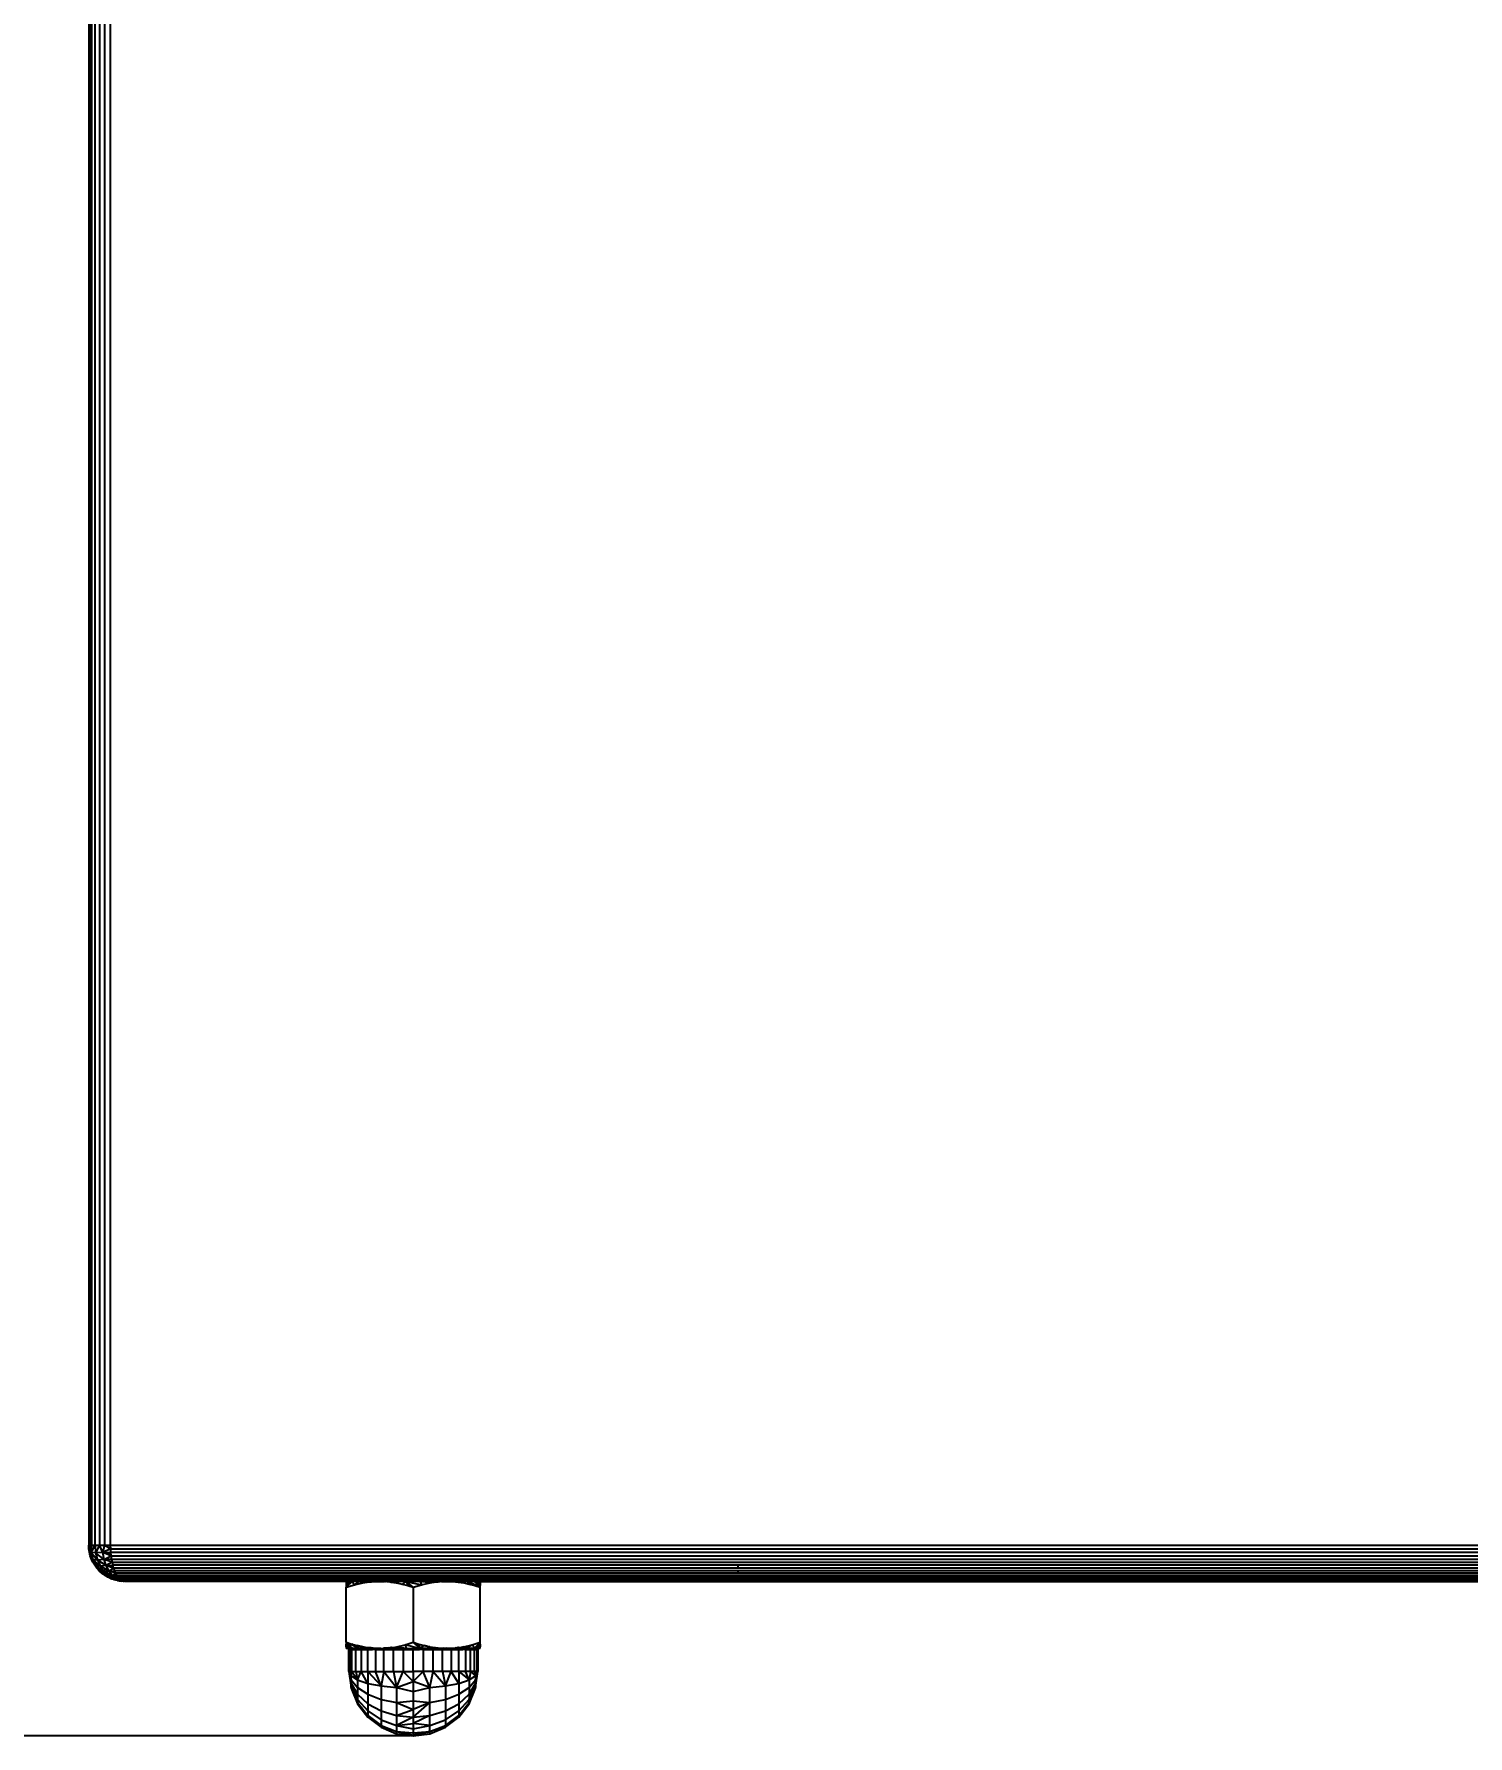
# Model space of a CAD drawing. Header units: millimetres. Extents: x 1918 to 7324, y -1954 to 2054.
# Drawn here: x 5542.1 to 5746, y -615.8 to -373.8 of the extents above; entities that cross this region are included whole.
import ezdxf

# ---------------------------------------------------------------- set-up
doc = ezdxf.new("R2010")
doc.units = ezdxf.units.MM
doc.layers.add('DIMS', color=7, linetype='Continuous')
doc.dimstyles.new('ISO-25', dxfattribs={"dimtxt": 2.5, "dimasz": 2.5, "dimexe": 1.25, "dimexo": 0.625, "dimtad": 1, "dimtxsty": 'Standard', "dimcen": 2.5, "dimadec": 0, "dimazin": 0, "dimtfac": 1, "dimtmove": 0, "dimatfit": 3, "dimfxl": 1, "dimarcsym": 0})

# ---------------------------------------------------------------- blocks, each defined once
blk = doc.blocks.new('*D13')
at = {"layer": 'Defpoints', "color": 0, "transparency": 16777216}
for p in [(5552.95, -132.26), (5265.11, -615.78), (5596.02, -615.78)]:
    blk.add_point(p, dxfattribs=at)
at = {"layer": 'DIMS', "color": 0, "lineweight": -2, "transparency": 16777216}
for p, q in [((5552.45, -132.26), (5264.61, -132.26)), ((5265.11, -172.26), (5265.11, -299.03)), ((5265.11, -575.78), (5265.11, -430.7)), ((5595.52, -615.78), (5264.61, -615.78))]:
    blk.add_line(p, q, dxfattribs=at)
at = {"layer": 'DIMS', "color": 0, "transparency": 16777216}
for points in [[(5258.44, -172.26), (5271.78, -172.26), (5265.11, -132.26)], [(5258.44, -575.78), (5271.78, -575.78), (5265.11, -615.78)]]:
    blk.add_solid(points, dxfattribs=at)
at = {"layer": 'DIMS', "color": 0, "transparency": 16777216, "insert": (5265.11, -364.87), "char_height": 55, "attachment_point": 5, "rotation": 90}
blk.add_mtext('48', dxfattribs=at)

msp = doc.modelspace()

# ---------------------------------------------------------------- linework, layer by layer
for p, q in [((5549.87, -135.34), (5549.87, -588.67)), ((5549.97, -135.34), (5549.97, -588.67)), ((5550.28, -135.34), (5550.28, -588.67)), ((5550.77, -588.67), (5550.77, -135.34)), ((5551.41, -135.34), (5551.41, -588.67)), ((5552.15, -588.67), (5552.15, -135.34)), ((5552.94, -135.34), (5552.94, -588.67)), ((5549.87, -588.67), (5549.97, -588.67)), ((5549.89, -589.17), (5549.87, -588.67)), ((5549.97, -588.67), (5549.89, -589.17)), ((5549.97, -589.67), (5549.89, -589.17)), ((5550.18, -589.69), (5549.89, -589.17)), ((5549.97, -588.67), (5550.28, -588.67)), ((5549.97, -588.67), (5550.18, -589.69)), ((5550.09, -590.16), (5549.97, -589.67)), ((5550.18, -589.69), (5549.97, -589.67)), ((5549.97, -589.67), (5550.47, -590.68)), ((5550.26, -590.63), (5550.09, -590.16)), ((5550.47, -590.68), (5550.09, -590.16)), ((5550.77, -588.67), (5550.18, -589.69)), ((5550.28, -588.67), (5550.18, -589.69)), ((5550.18, -589.69), (5550.47, -590.68)), ((5551.13, -590.77), (5550.18, -589.69)), ((5550.86, -589.75), (5550.18, -589.69)), ((5550.28, -588.67), (5550.77, -588.67)), ((5550.77, -588.67), (5551.41, -588.67)), ((5550.77, -588.67), (5550.86, -589.75)), ((5551.41, -588.67), (5550.86, -589.75)), ((5551.88, -589.69), (5550.86, -589.75)), ((5550.86, -589.75), (5551.13, -590.77)), ((5552.07, -590.68), (5550.86, -589.75)), ((5551.41, -588.67), (5552.15, -588.67)), ((5551.88, -589.69), (5551.41, -588.67)), ((5551.88, -589.69), (5552.15, -588.67)), ((5552.95, -589.17), (5551.88, -589.69)), ((5551.88, -589.69), (5552.98, -589.67)), ((5552.07, -590.68), (5551.88, -589.69)), ((5552.67, -590.01), (5551.88, -589.69)), ((5552.07, -590.68), (5553.03, -590.16)), ((5552.15, -588.67), (5552.94, -588.67)), ((5552.15, -588.67), (5552.95, -589.17)), ((5552.98, -589.67), (5552.67, -590.01)), ((5553.03, -590.16), (5552.67, -590.01)), ((5552.94, -588.67), (5946.79, -588.67)), ((5552.94, -588.67), (5552.95, -589.17)), ((5552.95, -589.17), (5946.78, -589.17)), ((5552.95, -589.17), (5552.98, -589.67)), ((5552.98, -589.67), (5946.75, -589.67)), ((5552.98, -589.67), (5553.03, -590.16)), ((5553.03, -590.16), (5946.7, -590.16)), ((5553.03, -590.16), (5553.1, -590.63)), ((5550.47, -591.09), (5550.26, -590.63)), ((5550.47, -590.68), (5550.26, -590.63)), ((5550.26, -590.63), (5550.47, -590.93)), ((5550.47, -590.68), (5550.92, -591.55)), ((5551.55, -591.66), (5550.47, -590.68)), ((5551.13, -590.77), (5550.47, -590.68)), ((5550.47, -591.09), (5550.47, -590.93)), ((5550.47, -590.93), (5550.92, -591.55)), ((5550.73, -591.52), (5550.47, -591.09)), ((5550.47, -591.09), (5550.92, -591.55)), ((5550.73, -591.52), (5550.92, -591.55)), ((5551.03, -591.92), (5550.73, -591.52)), ((5550.99, -591.77), (5550.73, -591.52)), ((5550.99, -591.77), (5550.92, -591.55)), ((5550.92, -591.55), (5551.55, -592.34)), ((5552.1, -592.43), (5550.92, -591.55)), ((5551.55, -591.66), (5550.92, -591.55)), ((5551.55, -592.34), (5550.99, -591.77)), ((5551.03, -591.92), (5551.55, -592.34)), ((5551.37, -592.29), (5551.03, -591.92)), ((5552.07, -590.68), (5551.13, -590.77)), ((5551.13, -590.77), (5551.55, -591.66)), ((5552.36, -591.55), (5551.13, -590.77)), ((5551.74, -592.63), (5551.37, -592.29)), ((5551.55, -592.34), (5551.37, -592.29)), ((5551.37, -592.29), (5551.65, -592.5)), ((5552.36, -591.55), (5551.55, -591.66)), ((5551.55, -591.66), (5552.1, -592.43)), ((5552.22, -592.03), (5551.55, -591.66)), ((5552.31, -592.97), (5551.55, -592.34)), ((5552.1, -592.43), (5551.55, -592.34)), ((5552.21, -592.72), (5551.55, -592.34)), ((5551.74, -592.63), (5551.65, -592.5)), ((5551.65, -592.5), (5552.31, -592.97)), ((5552.15, -592.93), (5551.74, -592.63)), ((5551.74, -592.63), (5552.31, -592.97)), ((5553.1, -590.63), (5552.07, -590.68)), ((5552.36, -591.55), (5552.07, -590.68)), ((5553.19, -591.09), (5552.07, -590.68)), ((5552.1, -592.43), (5552.22, -592.03)), ((5552.77, -592.34), (5552.1, -592.43)), ((5552.1, -592.43), (5552.76, -593.04)), ((5552.76, -592.74), (5552.1, -592.43)), ((5552.31, -592.97), (5552.21, -592.72)), ((5552.76, -593.04), (5552.21, -592.72)), ((5552.77, -592.34), (5552.22, -592.03)), ((5553.19, -591.09), (5552.36, -591.55)), ((5552.36, -591.55), (5553.29, -591.52)), ((5552.77, -592.34), (5552.36, -591.55)), ((5553.1, -591.81), (5552.36, -591.55)), ((5552.76, -593.04), (5552.76, -592.74)), ((5553.26, -592.97), (5552.76, -592.74)), ((5552.77, -592.34), (5553.41, -591.92)), ((5552.77, -592.34), (5553.54, -592.29)), ((5553.26, -592.97), (5552.77, -592.34)), ((5553.44, -592.55), (5552.77, -592.34)), ((5553.1, -590.63), (5946.63, -590.63)), ((5553.1, -590.63), (5553.19, -591.09)), ((5553.1, -591.81), (5553.29, -591.52)), ((5553.41, -591.92), (5553.1, -591.81)), ((5553.19, -591.09), (5946.55, -591.09)), ((5553.19, -591.09), (5553.29, -591.52)), ((5553.69, -592.63), (5553.26, -592.97)), ((5553.41, -591.92), (5553.29, -591.52)), ((5642.17, -591.52), (5553.29, -591.52)), ((5553.41, -591.92), (5553.54, -592.29)), ((5642.17, -591.92), (5553.41, -591.92)), ((5553.54, -592.29), (5553.44, -592.55)), ((5553.69, -592.63), (5553.44, -592.55)), ((5553.69, -592.63), (5553.54, -592.29)), ((5642.17, -592.29), (5553.54, -592.29)), ((5553.69, -592.63), (5553.86, -592.93)), ((5642.17, -592.63), (5553.69, -592.63)), ((5642.17, -591.52), (5642.17, -591.92)), ((5857.56, -591.52), (5642.17, -591.52)), ((5857.56, -591.92), (5642.17, -591.92)), ((5642.17, -592.29), (5642.17, -592.63)), ((5857.56, -592.29), (5642.17, -592.29)), ((5857.56, -592.63), (5642.17, -592.63)), ((5552.58, -593.19), (5552.15, -592.93)), ((5552.31, -592.97), (5552.15, -592.93)), ((5552.15, -592.93), (5552.43, -593.07)), ((5552.31, -592.97), (5553.16, -593.43)), ((5553.47, -593.46), (5552.31, -592.97)), ((5552.76, -593.04), (5552.31, -592.97)), ((5552.43, -593.07), (5552.58, -593.19)), ((5552.43, -593.07), (5553.16, -593.43)), ((5553.16, -593.43), (5552.58, -593.19)), ((5553.03, -593.41), (5552.58, -593.19)), ((5553.26, -592.97), (5552.76, -593.04)), ((5552.76, -593.04), (5553.47, -593.46)), ((5553.39, -593.27), (5552.76, -593.04)), ((5553.03, -593.41), (5553.16, -593.43)), ((5553.16, -593.43), (5553.47, -593.46)), ((5553.51, -593.58), (5553.16, -593.43)), ((5553.99, -593.7), (5553.16, -593.43)), ((5553.82, -593.61), (5553.16, -593.43)), ((5553.26, -592.97), (5553.86, -592.93)), ((5553.81, -593.43), (5553.26, -592.97)), ((5553.26, -592.97), (5553.84, -593.14)), ((5553.47, -593.46), (5553.39, -593.27)), ((5553.81, -593.43), (5553.39, -593.27)), ((5553.47, -593.46), (5553.81, -593.43)), ((5553.47, -593.46), (5554.23, -593.71)), ((5554.1, -593.63), (5553.47, -593.46)), ((5553.82, -593.61), (5553.47, -593.46)), ((5553.99, -593.7), (5553.51, -593.58)), ((5553.84, -593.14), (5553.81, -593.43)), ((5554.03, -593.19), (5553.81, -593.43)), ((5553.81, -593.43), (5554.21, -593.41)), ((5553.81, -593.43), (5554.39, -593.7)), ((5554.4, -593.58), (5553.81, -593.43)), ((5554.1, -593.63), (5553.81, -593.43)), ((5554.23, -593.71), (5553.82, -593.61)), ((5553.99, -593.7), (5553.82, -593.61)), ((5553.86, -592.93), (5553.84, -593.14)), ((5553.84, -593.14), (5554.03, -593.19)), ((5554.03, -593.19), (5553.86, -592.93)), ((5553.86, -592.93), (5642.17, -592.93)), ((5553.99, -593.7), (5554.06, -593.7)), ((5554.03, -593.19), (5554.21, -593.41)), ((5642.17, -593.19), (5554.03, -593.19)), ((5554.06, -593.7), (5554.23, -593.71)), ((5554.23, -593.71), (5554.1, -593.63)), ((5554.39, -593.7), (5554.1, -593.63)), ((5554.4, -593.58), (5554.21, -593.41)), ((5554.21, -593.41), (5642.17, -593.41)), ((5554.23, -593.71), (5554.39, -593.7)), ((5554.23, -593.71), (5554.49, -593.77)), ((5554.39, -593.7), (5554.4, -593.58)), ((5554.39, -593.7), (5554.6, -593.7)), ((5554.39, -593.7), (5554.77, -593.76)), ((5554.6, -593.7), (5554.4, -593.58)), ((5554.4, -593.58), (5642.17, -593.58)), ((5554.77, -593.76), (5554.49, -593.77)), ((5554.77, -593.76), (5554.6, -593.7)), ((5554.6, -593.7), (5642.17, -593.7)), ((5554.79, -593.77), (5554.77, -593.76)), ((5554.79, -593.77), (5554.89, -593.77)), ((5555, -593.8), (5554.89, -593.77)), ((5586.49, -593.8), (5555, -593.8)), ((5586.49, -593.8), (5586.49, -593.82)), ((5586.7, -593.8), (5586.49, -593.9)), ((5586.7, -593.8), (5586.49, -593.82)), ((5586.7, -593.8), (5586.49, -593.8)), ((5586.7, -593.8), (5586.49, -594.03)), ((5586.7, -593.8), (5586.49, -594.2)), ((5587.32, -593.8), (5586.49, -594.2)), ((5587.32, -593.8), (5586.49, -594.41)), ((5587.32, -593.8), (5586.49, -594.65)), ((5586.49, -593.9), (5586.49, -593.82)), ((5586.49, -593.9), (5586.49, -594.03)), ((5586.49, -594.03), (5586.49, -594.2)), ((5586.49, -594.2), (5586.49, -594.41)), ((5586.49, -594.65), (5587.67, -594.3)), ((5586.49, -594.41), (5586.49, -594.65)), ((5586.49, -602.47), (5586.49, -594.65)), ((5587.32, -593.8), (5586.7, -593.8)), ((5588.31, -593.8), (5587.32, -593.8)), ((5587.32, -593.8), (5587.67, -594.3)), ((5587.67, -594.3), (5588.31, -593.8)), ((5587.67, -594.3), (5588.85, -594.03)), ((5589.65, -593.8), (5588.31, -593.8)), ((5588.85, -594.03), (5588.31, -593.8)), ((5589.65, -593.8), (5588.85, -594.03)), ((5588.85, -594.03), (5589.45, -593.93)), ((5589.65, -593.8), (5589.45, -593.93)), ((5589.45, -593.93), (5590.05, -593.86)), ((5589.65, -593.8), (5590.05, -593.86)), ((5590.16, -593.83), (5589.65, -593.8)), ((5590.05, -593.86), (5590.16, -593.83)), ((5590.16, -593.83), (5590.2, -593.82)), ((5590.16, -593.83), (5590.23, -593.83)), ((5590.2, -593.82), (5590.23, -593.8)), ((5590.23, -593.83), (5590.2, -593.82)), ((5590.23, -593.8), (5590.45, -593.8)), ((5590.23, -593.83), (5590.32, -593.84)), ((5590.32, -593.84), (5590.34, -593.83)), ((5590.45, -593.82), (5590.34, -593.83)), ((5590.45, -593.8), (5590.45, -593.82)), ((5590.53, -593.82), (5590.45, -593.82)), ((5590.53, -593.82), (5590.66, -593.81)), ((5590.66, -593.81), (5590.8, -593.8)), ((5590.8, -593.8), (5591.88, -593.8)), ((5591.99, -593.82), (5591.88, -593.8)), ((5591.99, -593.82), (5592.07, -593.82)), ((5592.2, -593.84), (5592.07, -593.82)), ((5592.27, -593.82), (5592.2, -593.84)), ((5592.27, -593.82), (5592.58, -593.8)), ((5592.47, -593.86), (5592.27, -593.82)), ((5592.58, -593.83), (5592.47, -593.86)), ((5592.74, -593.89), (5592.47, -593.86)), ((5592.58, -593.8), (5592.81, -593.82)), ((5592.58, -593.83), (5592.81, -593.82)), ((5592.74, -593.89), (5592.87, -593.9)), ((5592.81, -593.82), (5593.05, -593.81)), ((5593.05, -593.81), (5592.87, -593.9)), ((5592.87, -593.9), (5593.66, -594.03)), ((5593.08, -593.8), (5593.05, -593.81)), ((5595.03, -593.8), (5593.08, -593.8)), ((5593.08, -593.8), (5593.66, -594.03)), ((5593.08, -593.8), (5593.8, -594)), ((5593.66, -594.03), (5593.8, -594)), ((5593.66, -594.03), (5594.45, -594.2)), ((5593.8, -594), (5594.45, -594.2)), ((5595.03, -593.8), (5594.45, -594.2)), ((5594.45, -594.2), (5595.24, -594.4)), ((5597.02, -593.8), (5595.03, -593.8)), ((5596.02, -594.65), (5595.03, -593.8)), ((5595.03, -593.8), (5597.19, -594.3)), ((5595.03, -593.8), (5595.24, -594.4)), ((5595.24, -594.4), (5596.02, -594.65)), ((5596.02, -594.65), (5597.19, -594.3)), ((5596.02, -594.65), (5596.02, -602.47)), ((5597.02, -593.8), (5597.19, -594.3)), ((5598.38, -594.03), (5597.02, -593.8)), ((5598.93, -593.81), (5597.02, -593.8)), ((5597.19, -594.3), (5598.38, -594.03)), ((5598.38, -594.03), (5598.93, -593.81)), ((5598.38, -594.03), (5598.97, -593.93)), ((5598.93, -593.81), (5598.97, -593.81)), ((5598.97, -593.81), (5598.97, -593.93)), ((5599.23, -593.82), (5598.97, -593.81)), ((5598.97, -593.93), (5599.57, -593.86)), ((5599.23, -593.82), (5599.47, -593.8)), ((5599.23, -593.82), (5599.47, -593.83)), ((5599.47, -593.8), (5599.73, -593.82)), ((5599.47, -593.83), (5599.57, -593.86)), ((5599.57, -593.86), (5599.73, -593.82)), ((5599.73, -593.82), (5599.85, -593.84)), ((5599.91, -593.82), (5599.85, -593.84)), ((5599.98, -593.82), (5599.91, -593.82)), ((5600.05, -593.82), (5599.98, -593.82)), ((5600.05, -593.82), (5600.12, -593.8)), ((5600.12, -593.8), (5600.17, -593.8)), ((5600.17, -593.8), (5601.24, -593.8)), ((5601.24, -593.8), (5601.39, -593.81)), ((5601.39, -593.81), (5601.45, -593.82)), ((5601.45, -593.82), (5601.59, -593.82)), ((5601.81, -593.8), (5601.59, -593.82)), ((5601.59, -593.82), (5601.6, -593.8)), ((5601.59, -593.82), (5602.39, -593.9)), ((5601.6, -593.8), (5601.81, -593.8)), ((5601.81, -593.8), (5601.85, -593.81)), ((5602.4, -593.8), (5601.85, -593.81)), ((5602.4, -593.8), (5602.39, -593.9)), ((5602.39, -593.9), (5603.19, -594.03)), ((5603.19, -594.03), (5602.4, -593.8)), ((5603.73, -593.8), (5602.4, -593.8)), ((5602.4, -593.8), (5603.24, -594.01)), ((5603.19, -594.03), (5603.24, -594.01)), ((5603.19, -594.03), (5603.98, -594.19)), ((5603.24, -594.01), (5603.98, -594.19)), ((5604.72, -593.8), (5603.73, -593.8)), ((5603.73, -593.8), (5603.98, -594.19)), ((5603.73, -593.8), (5604.77, -594.4)), ((5605.55, -594.65), (5603.73, -593.8)), ((5603.98, -594.19), (5604.77, -594.4)), ((5605.34, -593.8), (5604.72, -593.8)), ((5604.72, -593.8), (5605.55, -594.2)), ((5605.55, -594.65), (5604.72, -593.8)), ((5604.72, -593.8), (5605.55, -594.41)), ((5605.45, -594), (5604.72, -593.8)), ((5604.77, -594.4), (5605.55, -594.65)), ((5605.55, -593.8), (5605.34, -593.8)), ((5605.34, -593.8), (5605.55, -593.82)), ((5605.34, -593.8), (5605.55, -593.9)), ((5605.55, -594.03), (5605.34, -593.8)), ((5605.45, -594), (5605.55, -594.2)), ((5605.55, -594.03), (5605.45, -594)), ((5605.55, -593.82), (5605.55, -593.8)), ((5605.55, -593.8), (5642.17, -593.8)), ((5642.17, -593.8), (5605.55, -593.82)), ((5605.55, -593.82), (5605.55, -593.9)), ((5605.55, -594.03), (5605.55, -593.9)), ((5605.55, -594.03), (5605.55, -594.2)), ((5605.55, -594.2), (5605.55, -594.41)), ((5605.55, -594.65), (5605.55, -594.41)), ((5605.55, -602.47), (5605.55, -594.65)), ((5642.17, -592.93), (5642.17, -593.19)), ((5642.17, -592.93), (5857.56, -592.93)), ((5857.56, -593.19), (5642.17, -593.19)), ((5642.17, -593.41), (5642.17, -593.58)), ((5642.17, -593.41), (5857.56, -593.41)), ((5642.17, -593.58), (5642.17, -593.7)), ((5642.17, -593.58), (5857.56, -593.58)), ((5642.17, -593.7), (5642.17, -593.8)), ((5642.17, -593.7), (5857.56, -593.7)), ((5642.17, -593.8), (5857.56, -593.8)), ((5586.49, -602.47), (5586.49, -602.72)), ((5587.32, -603.32), (5586.49, -602.47)), ((5586.49, -602.47), (5588.31, -603.32)), ((5586.49, -602.47), (5587.28, -602.72)), ((5587.32, -603.32), (5586.49, -602.72)), ((5586.49, -602.92), (5586.49, -602.72)), ((5587.32, -603.32), (5586.49, -602.92)), ((5586.49, -603.1), (5586.49, -602.92)), ((5586.49, -603.1), (5586.49, -603.22)), ((5586.71, -603.33), (5586.49, -603.1)), ((5586.49, -603.1), (5587.32, -603.32)), ((5586.49, -603.22), (5586.49, -603.3)), ((5586.71, -603.33), (5586.49, -603.22)), ((5586.49, -603.3), (5586.49, -603.32)), ((5586.71, -603.33), (5586.49, -603.3)), ((5586.49, -603.32), (5586.71, -603.33)), ((5586.76, -603.32), (5586.71, -603.33)), ((5586.76, -603.32), (5586.81, -603.38)), ((5586.76, -603.32), (5586.8, -603.32)), ((5586.86, -603.33), (5586.8, -603.32)), ((5586.81, -603.38), (5587.12, -603.38)), ((5586.81, -603.38), (5586.84, -603.42)), ((5586.81, -603.38), (5587.15, -603.41)), ((5586.84, -603.42), (5587.15, -603.41)), ((5586.84, -603.42), (5587.17, -603.45)), ((5586.84, -603.42), (5586.86, -603.47)), ((5586.86, -603.33), (5586.99, -603.33)), ((5586.86, -603.47), (5587.17, -603.45)), ((5586.86, -603.47), (5586.88, -603.5)), ((5586.86, -606.62), (5586.88, -603.5)), ((5586.97, -606.62), (5586.88, -603.5)), ((5586.97, -603.5), (5586.88, -603.5)), ((5586.97, -603.5), (5587.01, -603.49)), ((5586.97, -603.5), (5586.97, -606.62)), ((5586.99, -603.33), (5587.05, -603.33)), ((5587.17, -603.45), (5587.01, -603.49)), ((5587.01, -603.49), (5587.31, -603.5)), ((5587.09, -603.35), (5587.05, -603.33)), ((5587.14, -603.32), (5587.09, -603.35)), ((5587.12, -603.38), (5587.09, -603.35)), ((5588.04, -603.38), (5587.12, -603.38)), ((5587.15, -603.41), (5587.12, -603.38)), ((5587.14, -603.32), (5587.32, -603.32)), ((5588.07, -603.41), (5587.15, -603.41)), ((5587.17, -603.45), (5587.15, -603.41)), ((5587.17, -603.45), (5588.08, -603.45)), ((5587.17, -603.45), (5587.87, -603.5)), ((5587.31, -603.5), (5587.17, -603.45)), ((5588.31, -603.32), (5587.28, -602.72)), ((5587.28, -602.72), (5588.06, -602.93)), ((5587.31, -606.62), (5587.31, -603.5)), ((5587.4, -603.5), (5587.31, -603.5)), ((5587.32, -603.32), (5587.92, -603.32)), ((5587.4, -603.5), (5587.87, -603.5)), ((5587.86, -606.62), (5587.87, -603.5)), ((5587.87, -603.5), (5588.08, -603.45)), ((5587.87, -603.5), (5588.61, -603.5)), ((5587.92, -603.32), (5587.98, -603.33)), ((5588.01, -603.35), (5587.98, -603.33)), ((5588.01, -603.35), (5588.31, -603.32)), ((5588.04, -603.38), (5588.01, -603.35)), ((5589.51, -603.38), (5588.04, -603.38)), ((5588.07, -603.41), (5588.04, -603.38)), ((5588.06, -602.93), (5588.85, -603.09)), ((5589.65, -603.32), (5588.06, -602.93)), ((5588.31, -603.32), (5588.06, -602.93)), ((5588.07, -603.41), (5589.53, -603.41)), ((5588.08, -603.45), (5588.07, -603.41)), ((5588.08, -603.45), (5589.54, -603.45)), ((5588.61, -603.5), (5588.08, -603.45)), ((5588.08, -603.45), (5588.97, -603.48)), ((5588.31, -603.32), (5588.47, -603.32)), ((5588.85, -603.33), (5588.47, -603.32)), ((5588.61, -603.5), (5588.97, -603.48)), ((5588.61, -603.5), (5588.61, -606.62)), ((5588.85, -603.09), (5589.65, -603.32)), ((5588.85, -603.09), (5589.65, -603.22)), ((5588.85, -603.33), (5589.42, -603.32)), ((5588.97, -603.48), (5589.54, -603.45)), ((5588.97, -603.48), (5589.54, -603.5)), ((5589.45, -603.33), (5589.42, -603.32)), ((5589.48, -603.35), (5589.45, -603.33)), ((5589.48, -603.35), (5589.65, -603.32)), ((5589.51, -603.38), (5589.48, -603.35)), ((5589.51, -603.38), (5591.42, -603.38)), ((5589.53, -603.41), (5589.51, -603.38)), ((5591.43, -603.41), (5589.53, -603.41)), ((5589.54, -603.45), (5589.53, -603.41)), ((5589.54, -603.45), (5591.44, -603.45)), ((5589.54, -603.5), (5589.54, -603.45)), ((5590.24, -603.48), (5589.54, -603.45)), ((5589.54, -603.5), (5590.24, -603.48)), ((5589.54, -606.62), (5589.54, -603.5)), ((5589.65, -603.32), (5589.65, -603.22)), ((5589.65, -603.22), (5589.77, -603.23)), ((5589.65, -603.32), (5590.05, -603.26)), ((5589.65, -603.32), (5590.32, -603.28)), ((5589.65, -603.32), (5590.53, -603.32)), ((5590.05, -603.26), (5589.77, -603.23)), ((5590.32, -603.28), (5590.05, -603.26)), ((5591.44, -603.45), (5590.24, -603.48)), ((5590.64, -603.5), (5590.24, -603.48)), ((5590.32, -603.28), (5590.45, -603.3)), ((5590.45, -603.3), (5590.53, -603.32)), ((5590.53, -603.32), (5591.26, -603.32)), ((5590.64, -603.5), (5591.44, -603.45)), ((5590.64, -603.5), (5590.64, -606.62)), ((5590.64, -603.5), (5591.86, -603.5)), ((5591.26, -603.32), (5591.38, -603.33)), ((5591.4, -603.35), (5591.38, -603.33)), ((5591.4, -603.35), (5591.78, -603.32)), ((5591.42, -603.38), (5591.4, -603.35)), ((5593.64, -603.38), (5591.42, -603.38)), ((5591.43, -603.41), (5591.42, -603.38)), ((5591.43, -603.41), (5593.64, -603.41)), ((5591.44, -603.45), (5591.43, -603.41)), ((5591.44, -603.45), (5593.65, -603.45)), ((5591.86, -603.5), (5591.44, -603.45)), ((5591.87, -603.31), (5591.78, -603.32)), ((5591.86, -606.62), (5591.86, -603.5)), ((5591.86, -603.5), (5593.19, -603.5)), ((5591.99, -603.3), (5591.87, -603.31)), ((5592.07, -603.3), (5591.99, -603.3)), ((5592.2, -603.28), (5592.07, -603.3)), ((5592.2, -603.28), (5592.47, -603.26)), ((5593.08, -603.32), (5592.2, -603.28)), ((5592.47, -603.26), (5592.74, -603.23)), ((5593.08, -603.32), (5592.47, -603.26)), ((5592.87, -603.22), (5592.74, -603.23)), ((5592.95, -603.21), (5592.87, -603.22)), ((5593.08, -603.32), (5592.87, -603.22)), ((5592.95, -603.21), (5593.07, -603.19)), ((5593.07, -603.19), (5593.67, -603.09)), ((5593.08, -603.32), (5593.07, -603.19)), ((5593.08, -603.32), (5593.14, -603.32)), ((5593.14, -603.32), (5593.67, -603.09)), ((5593.62, -603.33), (5593.14, -603.32)), ((5593.19, -603.5), (5593.65, -603.45)), ((5593.19, -606.62), (5593.19, -603.5)), ((5593.19, -603.5), (5594.59, -603.5)), ((5594.56, -603.32), (5593.62, -603.33)), ((5593.64, -603.38), (5593.62, -603.33)), ((5596.02, -603.38), (5593.64, -603.38)), ((5593.64, -603.41), (5593.64, -603.38)), ((5593.64, -603.41), (5596.02, -603.41)), ((5593.65, -603.45), (5593.64, -603.41)), ((5593.65, -603.45), (5596.02, -603.45)), ((5594.59, -603.5), (5593.65, -603.45)), ((5593.65, -603.45), (5595.13, -603.48)), ((5593.67, -603.09), (5594.85, -602.82)), ((5593.67, -603.09), (5595.03, -603.32)), ((5594.56, -603.32), (5595.03, -603.32)), ((5594.59, -603.5), (5595.13, -603.48)), ((5594.59, -603.5), (5594.59, -606.62)), ((5594.85, -602.82), (5596.02, -602.47)), ((5594.85, -602.82), (5595.03, -603.32)), ((5596.93, -603.33), (5594.85, -602.82)), ((5595.03, -603.32), (5596.02, -603.35)), ((5595.13, -603.48), (5596.02, -603.45)), ((5595.13, -603.48), (5596.02, -603.5)), ((5597.02, -603.32), (5596.02, -602.47)), ((5596.02, -602.47), (5596.8, -602.72)), ((5596.93, -603.33), (5596.02, -603.35)), ((5596.02, -603.38), (5596.02, -603.35)), ((5598.41, -603.38), (5596.02, -603.38)), ((5596.02, -603.41), (5596.02, -603.38)), ((5596.02, -603.41), (5598.4, -603.41)), ((5596.02, -603.45), (5596.02, -603.41)), ((5596.02, -603.45), (5598.39, -603.45)), ((5596.02, -603.5), (5596.02, -603.45)), ((5596.91, -603.48), (5596.02, -603.45)), ((5596.02, -603.5), (5596.91, -603.48)), ((5596.02, -606.62), (5596.02, -603.5)), ((5597.02, -603.32), (5596.8, -602.72)), ((5596.8, -602.72), (5597.59, -602.92)), ((5598.39, -603.45), (5596.91, -603.48)), ((5597.45, -603.5), (5596.91, -603.48)), ((5597.02, -603.32), (5596.93, -603.33)), ((5597.02, -603.32), (5597.59, -602.92)), ((5597.02, -603.32), (5597.3, -603.32)), ((5597.3, -603.32), (5597.48, -603.32)), ((5597.45, -603.5), (5598.39, -603.45)), ((5597.45, -603.5), (5597.45, -606.62)), ((5597.45, -603.5), (5598.85, -603.5)), ((5598.43, -603.33), (5597.48, -603.32)), ((5597.59, -602.92), (5598.38, -603.09)), ((5598.25, -603.12), (5597.59, -602.92)), ((5598.38, -603.09), (5598.25, -603.12)), ((5598.86, -603.32), (5598.25, -603.12)), ((5598.38, -603.09), (5599.17, -603.22)), ((5598.38, -603.09), (5598.86, -603.32)), ((5598.39, -603.45), (5598.4, -603.41)), ((5598.39, -603.45), (5600.6, -603.45)), ((5598.85, -603.5), (5598.39, -603.45)), ((5598.4, -603.41), (5598.41, -603.38)), ((5600.61, -603.41), (5598.4, -603.41)), ((5598.41, -603.38), (5598.43, -603.33)), ((5600.63, -603.37), (5598.41, -603.38)), ((5598.43, -603.33), (5598.54, -603.33)), ((5598.86, -603.32), (5598.54, -603.33)), ((5598.85, -606.62), (5598.85, -603.5)), ((5598.85, -603.5), (5600.18, -603.5)), ((5598.91, -603.32), (5598.86, -603.32)), ((5598.91, -603.32), (5598.97, -603.32)), ((5598.97, -603.32), (5599.17, -603.22)), ((5598.97, -603.32), (5599.98, -603.3)), ((5598.97, -603.32), (5600.26, -603.32)), ((5599.17, -603.22), (5599.98, -603.3)), ((5599.98, -603.3), (5600.26, -603.32)), ((5600.18, -603.5), (5600.6, -603.45)), ((5600.18, -606.62), (5600.18, -603.5)), ((5600.18, -603.5), (5601.41, -603.5)), ((5600.65, -603.35), (5600.26, -603.32)), ((5600.6, -603.45), (5600.61, -603.41)), ((5600.6, -603.45), (5602.5, -603.45)), ((5601.41, -603.5), (5600.6, -603.45)), ((5600.6, -603.45), (5601.81, -603.48)), ((5600.61, -603.41), (5600.63, -603.37)), ((5602.51, -603.41), (5600.61, -603.41)), ((5600.63, -603.37), (5600.65, -603.35)), ((5602.53, -603.37), (5600.63, -603.37)), ((5600.65, -603.35), (5600.67, -603.33)), ((5600.78, -603.32), (5600.67, -603.33)), ((5600.78, -603.32), (5601.39, -603.31)), ((5601.39, -603.31), (5601.51, -603.32)), ((5601.41, -603.5), (5601.81, -603.48)), ((5601.41, -603.5), (5601.41, -606.62)), ((5601.51, -603.32), (5602, -603.26)), ((5601.51, -603.32), (5601.91, -603.33)), ((5601.81, -603.48), (5602.5, -603.45)), ((5601.81, -603.48), (5602.5, -603.5)), ((5601.91, -603.33), (5602.4, -603.32)), ((5602, -603.26), (5602.27, -603.23)), ((5602.4, -603.32), (5602, -603.26)), ((5602.39, -603.22), (5602.27, -603.23)), ((5602.47, -603.21), (5602.39, -603.22)), ((5602.4, -603.32), (5602.39, -603.22)), ((5603.19, -603.09), (5602.4, -603.32)), ((5602.4, -603.32), (5602.6, -603.19)), ((5602.4, -603.32), (5602.56, -603.35)), ((5602.47, -603.21), (5602.6, -603.19)), ((5602.5, -603.45), (5602.51, -603.41)), ((5602.5, -603.45), (5603.96, -603.45)), ((5602.5, -603.5), (5602.5, -603.45)), ((5603.07, -603.48), (5602.5, -603.45)), ((5602.5, -603.5), (5603.07, -603.48)), ((5602.5, -606.62), (5602.5, -603.5)), ((5602.51, -603.41), (5602.53, -603.37)), ((5603.97, -603.41), (5602.51, -603.41)), ((5602.53, -603.37), (5602.56, -603.35)), ((5602.53, -603.37), (5604, -603.37)), ((5602.56, -603.35), (5602.62, -603.32)), ((5602.56, -603.35), (5602.59, -603.33)), ((5602.59, -603.33), (5602.62, -603.32)), ((5602.6, -603.19), (5603.19, -603.09)), ((5603.19, -603.33), (5602.62, -603.32)), ((5603.96, -603.45), (5603.07, -603.48)), ((5603.43, -603.5), (5603.07, -603.48)), ((5603.19, -603.09), (5604.38, -602.82)), ((5603.19, -603.09), (5603.73, -603.32)), ((5603.57, -603.32), (5603.19, -603.33)), ((5603.43, -603.5), (5603.96, -603.45)), ((5603.43, -603.5), (5603.43, -606.62)), ((5603.43, -603.5), (5604.18, -603.5)), ((5603.73, -603.32), (5603.57, -603.32)), ((5603.73, -603.32), (5604.38, -602.82)), ((5603.73, -603.32), (5604.03, -603.35)), ((5603.96, -603.45), (5603.97, -603.41)), ((5603.96, -603.45), (5604.87, -603.45)), ((5604.18, -603.5), (5603.96, -603.45)), ((5603.97, -603.41), (5604, -603.37)), ((5604.89, -603.41), (5603.97, -603.41)), ((5604, -603.37), (5604.03, -603.35)), ((5604, -603.37), (5604.92, -603.37)), ((5604.03, -603.35), (5604.07, -603.33)), ((5604.34, -603.32), (5604.07, -603.33)), ((5604.18, -606.62), (5604.18, -603.5)), ((5604.18, -603.5), (5604.73, -603.5)), ((5604.34, -603.32), (5604.72, -603.32)), ((5604.38, -602.82), (5605.55, -602.47)), ((5604.72, -603.32), (5604.38, -602.82)), ((5605.55, -602.47), (5604.72, -603.32)), ((5604.72, -603.32), (5605.55, -602.72)), ((5604.72, -603.32), (5605.55, -602.92)), ((5604.72, -603.32), (5604.9, -603.32)), ((5604.73, -603.5), (5604.87, -603.45)), ((5604.73, -606.62), (5604.73, -603.5)), ((5604.73, -603.5), (5605.07, -603.5)), ((5604.87, -603.45), (5604.89, -603.41)), ((5605.2, -603.42), (5604.87, -603.45)), ((5605.07, -603.5), (5604.87, -603.45)), ((5605.18, -603.47), (5604.87, -603.45)), ((5604.89, -603.41), (5604.92, -603.37)), ((5605.23, -603.37), (5604.89, -603.41)), ((5605.2, -603.42), (5604.89, -603.41)), ((5604.95, -603.35), (5604.9, -603.32)), ((5604.92, -603.37), (5604.95, -603.35)), ((5604.92, -603.37), (5605.23, -603.37)), ((5604.95, -603.35), (5604.99, -603.33)), ((5605.24, -603.32), (5604.99, -603.33)), ((5605.23, -603.37), (5604.99, -603.33)), ((5605.07, -603.5), (5605.18, -603.47)), ((5605.07, -603.5), (5605.07, -606.62)), ((5605.18, -603.47), (5605.2, -603.42)), ((5605.18, -603.47), (5605.18, -606.62)), ((5605.2, -603.42), (5605.23, -603.37)), ((5605.23, -603.37), (5605.3, -603.33)), ((5605.3, -603.33), (5605.24, -603.32)), ((5605.3, -603.33), (5605.36, -603.32)), ((5605.36, -603.32), (5605.55, -602.92)), ((5605.55, -603.09), (5605.36, -603.32)), ((5605.36, -603.32), (5605.55, -603.22)), ((5605.36, -603.32), (5605.55, -603.3)), ((5605.36, -603.32), (5605.55, -603.32)), ((5605.55, -602.72), (5605.55, -602.47)), ((5605.55, -602.72), (5605.55, -602.92)), ((5605.55, -602.92), (5605.55, -603.09)), ((5605.55, -603.22), (5605.55, -603.09)), ((5605.55, -603.3), (5605.55, -603.22)), ((5605.55, -603.32), (5605.55, -603.3)), ((5586.86, -606.62), (5587.17, -608.91)), ((5586.86, -606.62), (5587.17, -608.67)), ((5586.86, -606.62), (5587.17, -608.3)), ((5586.86, -606.62), (5587.17, -607.81)), ((5586.86, -606.62), (5587.17, -607.23)), ((5586.86, -606.62), (5586.97, -606.62)), ((5586.97, -606.62), (5587.31, -606.62)), ((5587.17, -607.23), (5586.97, -606.62)), ((5587.17, -607.23), (5587.31, -606.62)), ((5587.17, -607.81), (5587.17, -607.23)), ((5587.17, -607.23), (5588.09, -607.81)), ((5587.31, -606.62), (5588.09, -607.81)), ((5587.31, -606.62), (5587.86, -606.62)), ((5587.86, -606.62), (5588.09, -607.81)), ((5587.86, -606.62), (5588.61, -606.62)), ((5588.09, -607.81), (5588.61, -606.62)), ((5588.61, -606.62), (5589.54, -606.62)), ((5589.54, -608.3), (5588.61, -606.62)), ((5589.54, -606.62), (5589.54, -608.3)), ((5589.54, -606.62), (5591.44, -608.67)), ((5589.54, -606.62), (5590.64, -606.62)), ((5590.64, -606.62), (5591.86, -606.62)), ((5591.44, -608.67), (5590.64, -606.62)), ((5591.86, -606.62), (5591.44, -608.67)), ((5591.86, -606.62), (5593.65, -608.91)), ((5591.86, -606.62), (5593.19, -606.62)), ((5593.19, -606.62), (5593.65, -608.91)), ((5593.19, -606.62), (5594.59, -606.62)), ((5593.65, -608.91), (5594.59, -606.62)), ((5594.59, -606.62), (5596.02, -608.05)), ((5594.59, -606.62), (5596.02, -606.62)), ((5596.02, -606.62), (5596.02, -608.05)), ((5597.45, -606.62), (5596.02, -606.62)), ((5596.02, -608.05), (5597.45, -606.62)), ((5598.85, -606.62), (5597.45, -606.62)), ((5598.39, -608.91), (5597.45, -606.62)), ((5598.39, -608.91), (5598.85, -606.62)), ((5600.18, -606.62), (5598.85, -606.62)), ((5598.85, -606.62), (5600.6, -608.67)), ((5601.41, -606.62), (5600.18, -606.62)), ((5600.18, -606.62), (5600.6, -608.67)), ((5600.6, -608.67), (5601.41, -606.62)), ((5602.5, -606.62), (5601.41, -606.62)), ((5602.5, -608.3), (5601.41, -606.62)), ((5603.43, -606.62), (5602.5, -606.62)), ((5602.5, -606.62), (5602.5, -608.3)), ((5602.5, -606.62), (5603.95, -607.81)), ((5604.18, -606.62), (5603.43, -606.62)), ((5603.95, -607.81), (5603.43, -606.62)), ((5604.18, -606.62), (5603.95, -607.81)), ((5603.95, -607.81), (5604.87, -607.23)), ((5604.73, -606.62), (5604.18, -606.62)), ((5604.18, -606.62), (5604.87, -607.23)), ((5605.07, -606.62), (5604.73, -606.62)), ((5604.73, -606.62), (5604.87, -607.23)), ((5604.87, -608.91), (5605.18, -606.62)), ((5604.87, -608.67), (5605.18, -606.62)), ((5604.87, -608.3), (5605.18, -606.62)), ((5604.87, -607.81), (5605.18, -606.62)), ((5604.87, -607.23), (5605.18, -606.62)), ((5604.87, -607.23), (5605.07, -606.62)), ((5604.87, -607.23), (5604.87, -607.81)), ((5605.18, -606.62), (5605.07, -606.62)), ((5587.17, -608.3), (5587.17, -607.81)), ((5587.17, -607.81), (5588.09, -608.91)), ((5587.17, -608.67), (5587.17, -608.3)), ((5587.17, -608.3), (5588.09, -609.86)), ((5587.17, -608.91), (5587.17, -608.67)), ((5587.17, -608.67), (5588.09, -610.59)), ((5587.17, -608.91), (5587.17, -608.99)), ((5587.17, -608.91), (5588.09, -611.04)), ((5587.17, -608.99), (5588.09, -611.2)), ((5588.09, -607.81), (5588.09, -608.91)), ((5588.09, -607.81), (5589.54, -608.3)), ((5588.09, -608.91), (5588.09, -609.86)), ((5588.09, -608.91), (5589.54, -609.86)), ((5589.54, -608.3), (5589.54, -609.86)), ((5589.54, -608.3), (5591.44, -608.67)), ((5591.44, -608.67), (5591.44, -610.59)), ((5591.44, -608.67), (5593.65, -608.91)), ((5593.65, -608.91), (5596.02, -608.05)), ((5593.65, -608.91), (5593.65, -611.04)), ((5593.65, -608.91), (5596.02, -609.45)), ((5596.02, -608.05), (5596.02, -609.45)), ((5598.39, -608.91), (5596.02, -608.05)), ((5596.02, -609.45), (5598.39, -608.91)), ((5596.02, -609.45), (5596.02, -610.78)), ((5598.39, -608.91), (5600.6, -608.67)), ((5598.39, -611.04), (5598.39, -608.91)), ((5600.6, -608.67), (5602.5, -608.3)), ((5600.6, -608.67), (5600.6, -610.59)), ((5602.5, -608.3), (5603.95, -607.81)), ((5602.5, -608.3), (5602.5, -609.86)), ((5602.5, -609.86), (5603.95, -608.91)), ((5603.95, -607.81), (5603.95, -608.91)), ((5603.95, -608.91), (5604.87, -607.81)), ((5603.95, -609.86), (5604.87, -608.3)), ((5603.95, -610.59), (5604.87, -608.67)), ((5603.95, -608.91), (5603.95, -609.86)), ((5603.95, -611.04), (5604.87, -608.91)), ((5603.95, -611.2), (5604.87, -608.99)), ((5604.87, -607.81), (5604.87, -608.3)), ((5604.87, -608.3), (5604.87, -608.67)), ((5604.87, -608.67), (5604.87, -608.91)), ((5604.87, -608.99), (5604.87, -608.91)), ((5588.09, -609.86), (5588.09, -610.59)), ((5588.09, -609.86), (5589.54, -611.2)), ((5588.09, -610.59), (5588.09, -611.04)), ((5588.09, -610.59), (5589.54, -612.23)), ((5588.09, -611.04), (5588.09, -611.2)), ((5588.09, -611.04), (5589.54, -612.88)), ((5588.09, -611.2), (5589.54, -613.1)), ((5589.54, -609.86), (5589.54, -611.2)), ((5589.54, -609.86), (5591.44, -610.59)), ((5589.54, -611.2), (5589.54, -612.23)), ((5589.54, -611.2), (5591.44, -612.23)), ((5591.44, -610.59), (5591.44, -612.23)), ((5591.44, -610.59), (5593.65, -611.04)), ((5593.65, -611.04), (5596.02, -610.78)), ((5593.65, -611.04), (5593.65, -612.88)), ((5593.65, -611.04), (5596.02, -612)), ((5593.65, -612.88), (5596.02, -612)), ((5596.02, -610.78), (5596.02, -612)), ((5596.02, -610.78), (5598.39, -611.04)), ((5598.39, -611.04), (5596.02, -612)), ((5596.02, -613.1), (5598.39, -611.04)), ((5596.02, -612), (5596.02, -613.1)), ((5598.39, -611.04), (5600.6, -610.59)), ((5598.39, -612.88), (5598.39, -611.04)), ((5600.6, -610.59), (5602.5, -609.86)), ((5600.6, -610.59), (5600.6, -612.23)), ((5600.6, -612.23), (5602.5, -611.2)), ((5602.5, -609.86), (5602.5, -611.2)), ((5602.5, -611.2), (5603.95, -609.86)), ((5602.5, -612.23), (5603.95, -610.59)), ((5602.5, -612.88), (5603.95, -611.04)), ((5602.5, -611.2), (5602.5, -612.23)), ((5602.5, -613.1), (5603.95, -611.2)), ((5603.95, -609.86), (5603.95, -610.59)), ((5603.95, -610.59), (5603.95, -611.04)), ((5603.95, -611.04), (5603.95, -611.2)), ((5589.54, -612.23), (5589.54, -612.88)), ((5589.54, -612.23), (5591.44, -613.49)), ((5589.54, -612.88), (5589.54, -613.1)), ((5589.54, -612.88), (5591.44, -614.28)), ((5589.54, -613.1), (5591.44, -614.55)), ((5591.44, -612.23), (5591.44, -613.49)), ((5591.44, -612.23), (5593.65, -612.88)), ((5591.44, -613.49), (5591.44, -614.28)), ((5591.44, -613.49), (5593.65, -614.28)), ((5591.44, -614.28), (5591.44, -614.55)), ((5591.44, -614.28), (5593.65, -615.17)), ((5593.65, -612.88), (5593.65, -614.28)), ((5593.65, -612.88), (5596.02, -613.1)), ((5596.02, -613.1), (5593.65, -614.28)), ((5593.65, -614.28), (5596.02, -614.03)), ((5593.65, -614.28), (5593.65, -615.17)), ((5593.65, -614.28), (5596.02, -614.78)), ((5596.02, -613.1), (5598.39, -612.88)), ((5598.39, -612.88), (5596.02, -614.03)), ((5596.02, -613.1), (5596.02, -614.03)), ((5596.02, -614.03), (5596.02, -614.78)), ((5598.39, -614.28), (5596.02, -614.03)), ((5596.02, -614.78), (5598.39, -614.28)), ((5598.39, -612.88), (5600.6, -612.23)), ((5598.39, -614.28), (5598.39, -612.88)), ((5598.39, -614.28), (5600.6, -613.49)), ((5598.39, -615.17), (5600.6, -614.28)), ((5598.39, -615.17), (5598.39, -614.28)), ((5600.6, -612.23), (5600.6, -613.49)), ((5600.6, -613.49), (5602.5, -612.23)), ((5600.6, -614.28), (5602.5, -612.88)), ((5600.6, -614.55), (5602.5, -613.1)), ((5600.6, -613.49), (5600.6, -614.28)), ((5600.6, -614.28), (5600.6, -614.55)), ((5602.5, -612.23), (5602.5, -612.88)), ((5602.5, -612.88), (5602.5, -613.1)), ((5591.44, -614.55), (5593.65, -615.47)), ((5593.65, -615.17), (5593.65, -615.47)), ((5593.65, -615.17), (5596.02, -615.67)), ((5593.65, -615.17), (5596.02, -615.33)), ((5593.65, -615.47), (5596.02, -615.78)), ((5593.65, -615.47), (5596.02, -615.67)), ((5596.02, -614.78), (5596.02, -615.33)), ((5596.02, -615.33), (5598.39, -615.17)), ((5598.39, -615.17), (5596.02, -615.67)), ((5596.02, -615.78), (5598.39, -615.17)), ((5596.02, -615.33), (5596.02, -615.67)), ((5596.02, -615.78), (5598.39, -615.47)), ((5596.02, -615.67), (5596.02, -615.78)), ((5598.39, -615.47), (5600.6, -614.55)), ((5598.39, -615.47), (5598.39, -615.17))]:
    msp.add_line(p, q)

# ---------------------------------------------------------------- dimensions: what is measured, and where the dimension line sits
at = {"layer": 'DIMS'}
dim = msp.add_linear_dim(base=(5265.11, -615.78), p1=(5552.95, -132.26), p2=(5596.02, -615.78), angle=270, text='48', dimstyle='ISO-25', override={"dimtxt": 55, "dimasz": 40, "dimexe": 0.5, "dimexo": 0.5, "dimgap": 20, "dimtad": 0, "dimtih": 1, "dimtoh": 1, "dimdec": 0, "dimzin": 0, "dimadec": 2, "dimtfac": 2, "dimtdec": 1, "dimtzin": 0}, dxfattribs=at)
dim.commit()
dim.dimension.update_dxf_attribs({"geometry": '*D13', "text_midpoint": (5265.11, -364.87), "dimtype": 160, "text_rotation": 90})

doc.saveas('drawing.dxf')
